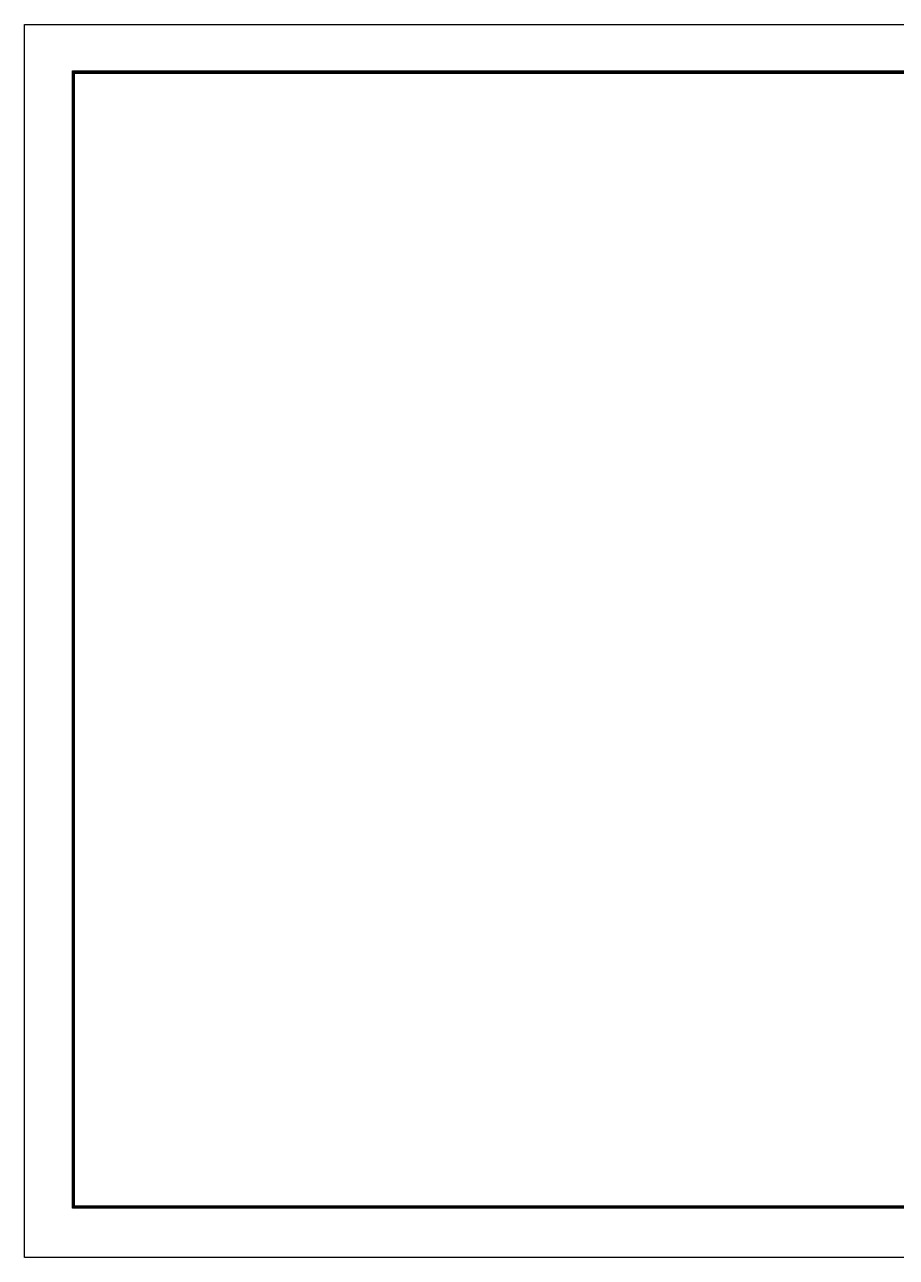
# Model space of a CAD drawing. Header units: millimetres. Extents: x 0 to 420, y 0 to 297.
# Drawn here: x 0 to 210, y 0 to 297 of the extents above; entities that cross this region are included whole.
import ezdxf

# ---------------------------------------------------------------- set-up
doc = ezdxf.new("R2010")
doc.units = ezdxf.units.MM
doc.header["$LTSCALE"] = 1200
doc.header["$MEASUREMENT"] = 0
doc.linetypes.add('Xref-FORM_DKN$0$HIDDEN', pattern=[0.375, 0.25, -0.125])
doc.layers.get('Defpoints').update_dxf_attribs({"color": 117, "linetype": 'CONTINUOUS'})
doc.layers.add('Xref-FORM_DKN$0$DEF3', color=7, linetype='CONTINUOUS', plot=False)
doc.layers.add('Xref-FORM_DKN$0$FOR', color=175, linetype='CONTINUOUS')

msp = doc.modelspace()

# ---------------------------------------------------------------- linework, layer by layer
at = {"layer": 'Defpoints', "color": 4, "linetype": 'ByBlock'}
msp.add_lwpolyline([(0, 297), (420, 297), (420, 0), (0, 0)], close=True, dxfattribs=at)
at = {"layer": 'Defpoints', "linetype": 'ByBlock'}
msp.add_lwpolyline([(12, 285.35), (408.25, 285.35), (408.25, 12.1), (12, 12.1)], close=True, dxfattribs=at)
at = {"layer": 'Xref-FORM_DKN$0$DEF3', "color": 72, "linetype": 'Xref-FORM_DKN$0$HIDDEN', "ltscale": 100}
msp.add_lwpolyline([(0, 297), (420, 297), (420, 0), (0, 0)], close=True, dxfattribs=at)
at = {"layer": 'Xref-FORM_DKN$0$FOR'}
for points in [[(408.5, 285.85), (408.5, 11.85), (11.5, 11.85), (11.5, 285.85)], [(375.5, 285.35), (375.5, 12.35), (12, 12.35), (12, 285.35)]]:
    msp.add_lwpolyline(points, close=True, dxfattribs=at)
at = {"layer": 'Xref-FORM_DKN$0$FOR', "const_width": 0.5}
msp.add_lwpolyline([(408.25, 285.6), (408.25, 12.1), (11.75, 12.1), (11.75, 285.6)], close=True, dxfattribs=at)

doc.saveas('drawing.dxf')
